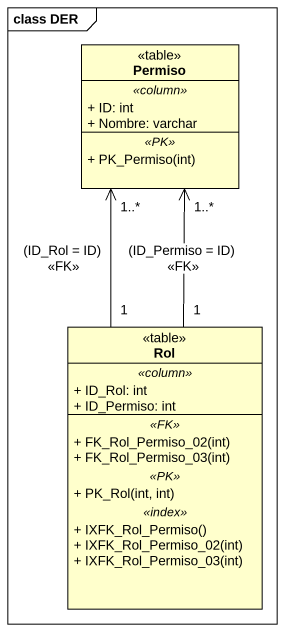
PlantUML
@startuml
mainframe class DER
hide circle
hide empty members
skinparam classAttributeIconSize 0
class Permiso <<table>> {
  .. <<column>> ..
  + ID: int
  + Nombre: varchar
  .. <<PK>> ..
  + PK_Permiso(int)
}
class Rol <<table>> {
  .. <<column>> ..
  + ID_Rol: int
  + ID_Permiso: int
  .. <<FK>> ..
  + FK_Rol_Permiso_02(int)
  + FK_Rol_Permiso_03(int)
  .. <<PK>> ..
  + PK_Rol(int, int)
  .. <<index>> ..
  + IXFK_Rol_Permiso()
  + IXFK_Rol_Permiso_02(int)
  + IXFK_Rol_Permiso_03(int)
}
Rol "1" -up-> "1..*" Permiso : (ID_Permiso = ID)\n<<FK>>
Rol "1" -up-> "1..*" Permiso : (ID_Rol = ID)\n<<FK>>
@enduml
